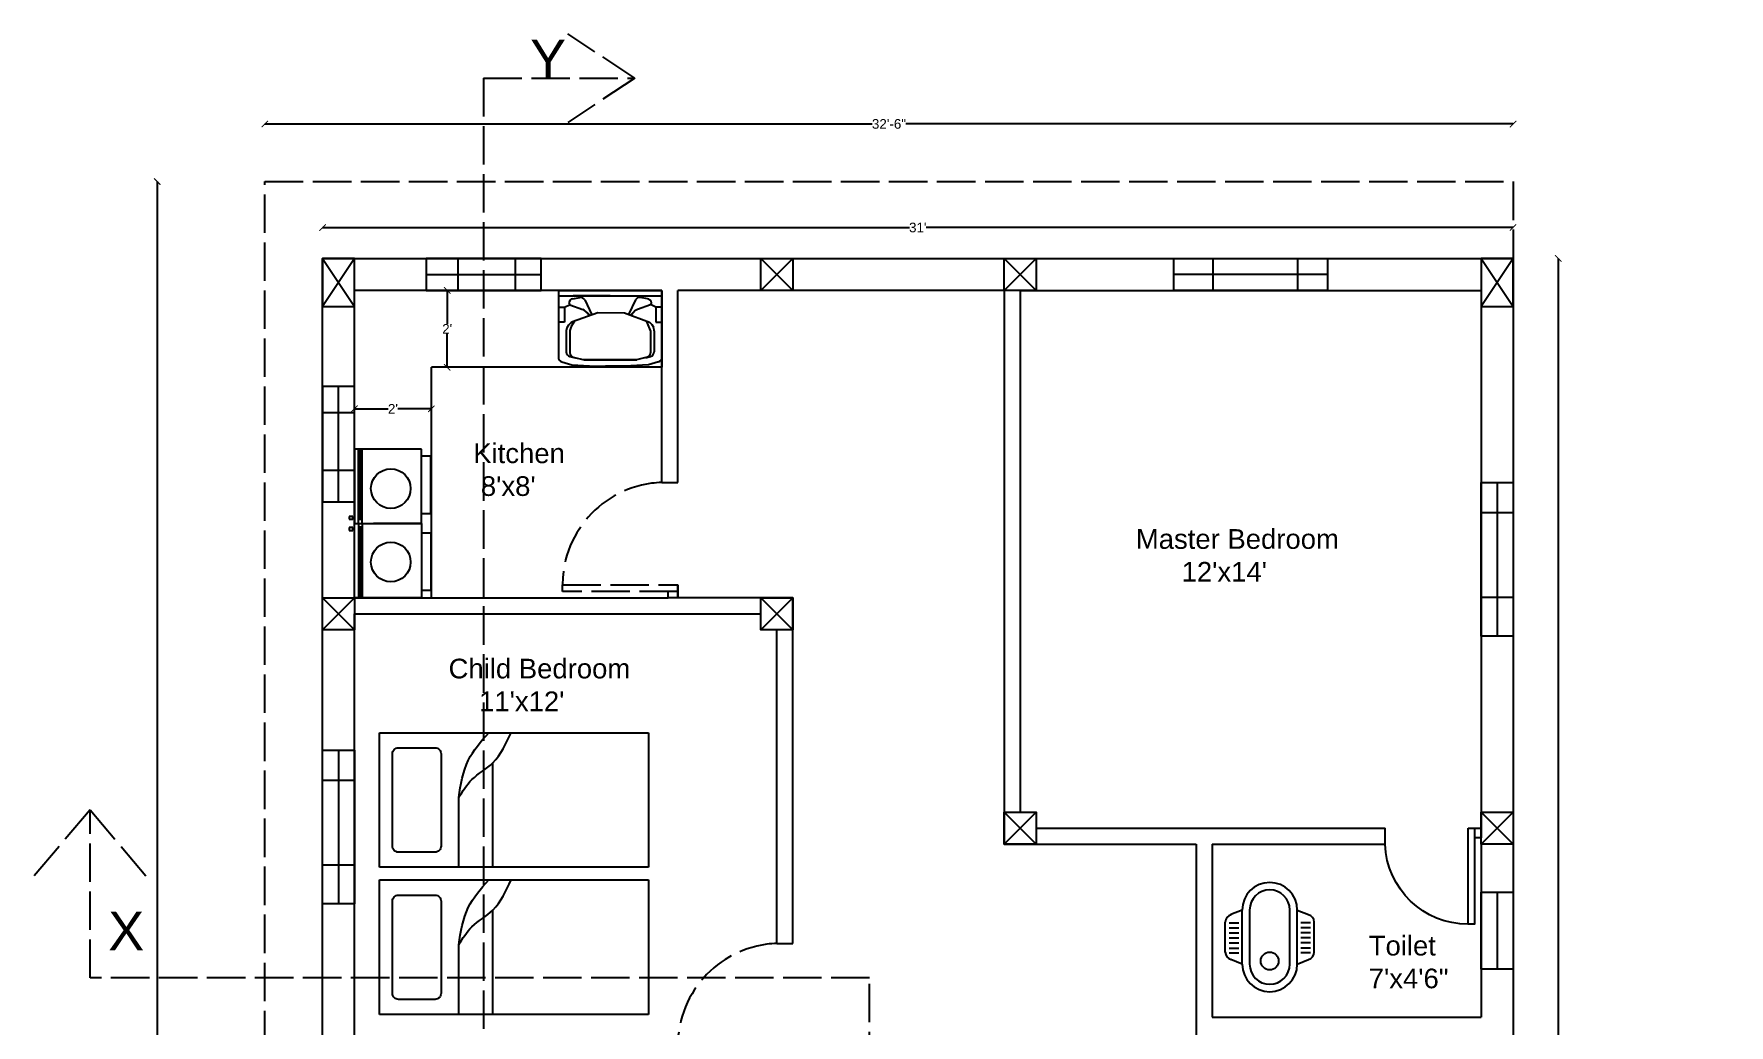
# Model space of a CAD drawing. Header units: inches. Extents: x -19338 to 11623, y -1285 to 3664.
# Drawn here: x -2668 to -2138, y 430 to 740 of the extents above; entities that cross this region are included whole.
import ezdxf

# ---------------------------------------------------------------- set-up
doc = ezdxf.new("R2010")
doc.units = ezdxf.units.IN
doc.header["$MEASUREMENT"] = 0
doc.linetypes.add('ACAD_ISO02W100', pattern=[15, 12, -3])
doc.layers.get('0').update_dxf_attribs({"color": 18})
for name, color, linetype in [('C', 141, 'Continuous'), ('C1', 10, 'Continuous'), ('D1', 231, 'ACAD_ISO02W100'), ('D2', 31, 'Continuous'), ('DoottLine', 50, 'ACAD_ISO02W100'), ('V', 150, 'Continuous'), ('W', 70, 'Continuous'), ('W1', 120, 'Continuous')]:
    doc.layers.add(name, color=color, linetype=linetype)
doc.layers.add('Dot Line', color=210, linetype='ACAD_ISO02W100', plot=False)
doc.layers.add('Naming', color=50, linetype='Continuous', plot=False)
doc.styles.get("Standard").update_dxf_attribs({"font": 'arial.ttf'})
doc.dimstyles.get("Standard").update_dxf_attribs({"dimtxt": 3, "dimasz": 2, "dimexe": 0.18, "dimexo": 0.0625, "dimgap": 0.09, "dimtad": 0, "dimtih": 1, "dimtoh": 1, "dimdsep": 46, "dimlunit": 3, "dimtxsty": 'Standard', "dimblk": 'ARCHTICK', "dimcen": 0.09, "dimse1": 1, "dimse2": 1, "dimclrd": 2, "dimadec": 0, "dimazin": 0, "dimtfac": 1, "dimtofl": 0, "dimtmove": 0, "dimatfit": 3, "dimfxl": 1, "dimtolj": 1, "dimtzin": 0, "dimarcsym": 0})

# ---------------------------------------------------------------- blocks, each defined once
blk = doc.blocks.new('D1')
at = {"layer": 'D1'}
blk.add_lwpolyline([(-36, 2), (-36, 4), (0, 4), (0, 2)], close=True, dxfattribs=at)
blk.add_lwpolyline([(0, 2), (0, 0), (-3, 0), (-3, 2)], dxfattribs=at)
blk.add_arc((-3.98, 4), 32.02, 91.8188, 180, dxfattribs=at)
blk = doc.blocks.new('D2')
at = {"layer": 'D2'}
blk.add_lwpolyline([(-4, 0), (-2, 0), (-2, 30), (-4, 30)], close=True, dxfattribs=at)
blk.add_lwpolyline([(-2, 0), (0, 0), (0, 3), (-2, 3)], dxfattribs=at)
blk.add_arc((-4, 3.98), 26.02, 90, 177.7534, dxfattribs=at)
blk = doc.blocks.new('A$C21B07C85')
for p, q in [((0, 0.25), (0, 0.44)), ((0.024, 0.435), (0.085, 0.435)), ((0.107, 0.516), (0.036, 0.487)), ((0.107, 0.174), (0.107, 0.516)), ((0.155, 0.174), (0.155, 0.516)), ((0.408, 0.174), (0.408, 0.516)), ((0.455, 0.516), (0.526, 0.487)), ((0.455, 0.174), (0.455, 0.516)), ((0.538, 0.435), (0.477, 0.435)), ((0.562, 0.25), (0.562, 0.44)), ((0.024, 0.403), (0.085, 0.403)), ((0.024, 0.371), (0.085, 0.371)), ((0.024, 0.34), (0.085, 0.34)), ((0.538, 0.403), (0.477, 0.403)), ((0.538, 0.371), (0.477, 0.371)), ((0.538, 0.34), (0.477, 0.34)), ((0.024, 0.308), (0.085, 0.308)), ((0.024, 0.276), (0.085, 0.276)), ((0.024, 0.245), (0.085, 0.245)), ((0.538, 0.308), (0.477, 0.308)), ((0.538, 0.276), (0.477, 0.276)), ((0.538, 0.245), (0.477, 0.245)), ((0.107, 0.174), (0.036, 0.203)), ((0.455, 0.174), (0.526, 0.203))]:
    blk.add_line(p, q)
blk.add_circle((0.281, 0.194), 0.0563)
for centre, radius, start, end in [((0.281, 0.516), 0.174, 0, 180), ((0.281, 0.516), 0.127, 0, 180), ((0.048, 0.44), 0.0475, 103.4781, 180), ((0.515, 0.44), 0.0475, 0, 76.5219), ((0.048, 0.25), 0.0475, 180, 256.5219), ((0.515, 0.25), 0.0475, 283.4781, 0), ((0.281, 0.174), 0.174, 180, 0), ((0.281, 0.174), 0.127, 180, 0)]:
    blk.add_arc(centre, radius, start, end)
blk = doc.blocks.new('A$C214113DD')
for p, q in [((0, 0.41), (0, 0.0482)), ((0, 0.41), (0.5587, 0.41)), ((0, 0.3807), (0.56, 0.3807)), ((0.0777, 0.3654), (0.1156, 0.3722)), ((0.28, 0.3807), (0.0805, 0.3807)), ((0.1219, 0.3725), (0.1156, 0.3722)), ((0.1303, 0.3704), (0.1219, 0.3725)), ((0.1374, 0.3655), (0.1303, 0.3704)), ((0.4275, 0.3693), (0.4209, 0.3637)), ((0.4357, 0.3722), (0.4275, 0.3693)), ((0.4444, 0.3722), (0.4357, 0.3722)), ((0.4823, 0.3654), (0.4444, 0.3722)), ((0.5587, 0.41), (0.5599, 0.0483)), ((0.0029, 0.3204), (0.0329, 0.3204)), ((0.0329, 0.3204), (0.0628, 0.3342)), ((0.0329, 0.3204), (0.0329, 0.2394)), ((0.0587, 0.3493), (0.0572, 0.3427)), ((0.0572, 0.3427), (0.0576, 0.3392)), ((0.0576, 0.3392), (0.0591, 0.3361)), ((0.063, 0.3568), (0.0587, 0.3493)), ((0.0591, 0.3361), (0.0615, 0.3337)), ((0.0615, 0.3337), (0.0625, 0.3331)), ((0.0627, 0.3331), (0.1317, 0.3078)), ((0.0696, 0.3624), (0.063, 0.3568)), ((0.0777, 0.3654), (0.0696, 0.3624)), ((0.213, 0.2888), (0.0766, 0.2402)), ((0.1397, 0.304), (0.1317, 0.3078)), ((0.1425, 0.3584), (0.1374, 0.3655)), ((0.174, 0.2749), (0.1397, 0.304)), ((0.1425, 0.3584), (0.1812, 0.2775)), ((0.1529, 0.2928), (0.1643, 0.2773)), ((0.3576, 0.2877), (0.213, 0.2888)), ((0.4931, 0.2368), (0.3576, 0.2877)), ((0.4175, 0.3584), (0.3797, 0.2794)), ((0.4133, 0.2991), (0.39, 0.2755)), ((0.4071, 0.2928), (0.3957, 0.2773)), ((0.4133, 0.2991), (0.4071, 0.2928)), ((0.4283, 0.3078), (0.4133, 0.2991)), ((0.4283, 0.3078), (0.4133, 0.2991)), ((0.4209, 0.3637), (0.4175, 0.3584)), ((0.4973, 0.3331), (0.4283, 0.3078)), ((0.4886, 0.3634), (0.4823, 0.3654)), ((0.4957, 0.3583), (0.4886, 0.3634)), ((0.5006, 0.3511), (0.4957, 0.3583)), ((0.5271, 0.3204), (0.4972, 0.3342)), ((0.4975, 0.3331), (0.5002, 0.3352)), ((0.5002, 0.3352), (0.5021, 0.3381)), ((0.5028, 0.3427), (0.5006, 0.3511)), ((0.5021, 0.3381), (0.5028, 0.3415)), ((0.5028, 0.3415), (0.5028, 0.3427)), ((0.5271, 0.3204), (0.5271, 0.2394)), ((0.5571, 0.3204), (0.5271, 0.3204)), ((0.0329, 0.2394), (0.0029, 0.2394)), ((0.0455, 0.2079), (0.0428, 0.1916)), ((0.0428, 0.1916), (0.0428, 0.1762)), ((0.0539, 0.2231), (0.0455, 0.2079)), ((0.067, 0.2346), (0.0539, 0.2231)), ((0.0683, 0.2147), (0.0614, 0.1938)), ((0.0614, 0.1938), (0.0614, 0.0734)), ((0.0766, 0.2402), (0.067, 0.2346)), ((0.0877, 0.2442), (0.0683, 0.2147)), ((0.4816, 0.2325), (0.472, 0.2448)), ((0.498, 0.1938), (0.4816, 0.2325)), ((0.4941, 0.2362), (0.4931, 0.2368)), ((0.507, 0.2246), (0.4941, 0.2362)), ((0.4986, 0.1938), (0.4986, 0.0734)), ((0.5152, 0.2093), (0.507, 0.2246)), ((0.5177, 0.192), (0.5152, 0.2093)), ((0.5177, 0.192), (0.5172, 0.1762)), ((0.5271, 0.2394), (0.5571, 0.2394)), ((0.0428, 0.1762), (0.0428, 0.0781)), ((0.0428, 0.1762), (0.0428, 0.0781)), ((0.5172, 0.1762), (0.5172, 0.0781)), ((0.5172, 0.1762), (0.5172, 0.0781)), ((0.0182, 0.0241), (0.0728, 0.0086)), ((0.0428, 0.0781), (0.0443, 0.0696)), ((0.0443, 0.0696), (0.0487, 0.062)), ((0.0487, 0.062), (0.0553, 0.0564)), ((0.0553, 0.0564), (0.0617, 0.0538)), ((0.0614, 0.0734), (0.0629, 0.0649)), ((0.0617, 0.0538), (0.09, 0.0465)), ((0.0629, 0.0649), (0.0673, 0.0573)), ((0.0673, 0.0573), (0.0739, 0.0517)), ((0.0728, 0.0086), (0.2006, 0.0001)), ((0.0739, 0.0517), (0.0803, 0.0491)), ((0.0803, 0.0491), (0.1386, 0.0344)), ((0.4214, 0.0344), (0.1357, 0.0344)), ((0.1386, 0.0344), (0.4243, 0.0344)), ((0.2006, 0.0001), (0.2023, 0)), ((0.3577, 0), (0.3594, 0.0001)), ((0.4872, 0.0086), (0.3594, 0.0001)), ((0.4797, 0.0491), (0.4214, 0.0344)), ((0.47, 0.0465), (0.4983, 0.0538)), ((0.4797, 0.0491), (0.4876, 0.0527)), ((0.5418, 0.0241), (0.4872, 0.0086)), ((0.4876, 0.0527), (0.4938, 0.0587)), ((0.4938, 0.0587), (0.4976, 0.0666)), ((0.4976, 0.0666), (0.4986, 0.0734)), ((0.4983, 0.0538), (0.5062, 0.0574)), ((0.5062, 0.0574), (0.5124, 0.0634)), ((0.5124, 0.0634), (0.5162, 0.0713)), ((0.5162, 0.0713), (0.5172, 0.0781)), ((0.2023, 0), (0.3057, 0)), ((0.3577, 0), (0.2543, 0))]:
    blk.add_line(p, q)
for centre, start, end in [((0.025, 0.0482), 179.86613, 254.10864), ((0.5349, 0.0482), 285.89123, 0.32601)]:
    blk.add_arc(centre, 0.025, start, end)
blk = doc.blocks.new('A$C720672EA')
for p, q in [((0, 97), (0, 797)), ((0, 797), (775, 797)), ((775, 757), (0, 757)), ((775, 717), (0, 717)), ((15, 717), (15, 757)), ((735, 747), (15, 747)), ((735, 737), (15, 737)), ((735, 727), (15, 727)), ((732, 854), (702, 854)), ((702, 854), (702, 814)), ((702, 814), (732, 814)), ((712, 814), (712, 797)), ((722, 797), (722, 814)), ((732, 814), (732, 854)), ((735, 717), (735, 757)), ((775, 797), (775, 97)), ((1551, 797), (775, 797)), ((775, 797), (775, 97)), ((775, 757), (1551, 757)), ((775, 717), (1551, 717)), ((815, 717), (815, 757)), ((815, 747), (1535, 747)), ((815, 737), (1535, 737)), ((815, 727), (1535, 727)), ((818, 854), (818, 814)), ((848, 854), (818, 854)), ((818, 814), (848, 814)), ((828, 814), (828, 797)), ((838, 797), (838, 814)), ((848, 814), (848, 854)), ((1535, 717), (1535, 757)), ((1551, 97), (1551, 797)), ((775, 97), (775, 600)), ((775, 97), (775, 600)), ((775, 97), (0, 97)), ((75, 0), (75, 97)), ((675, 0), (75, 0)), ((675, 0), (675, 97)), ((775, 97), (1551, 97)), ((875, 0), (875, 97)), ((875, 0), (1475, 0)), ((1475, 0), (1475, 97))]:
    blk.add_line(p, q)
blk = doc.blocks.new('_ArchTick')
at = {"color": 0, "linetype": 'ByBlock', "const_width": 0.15}
blk.add_lwpolyline([(-0.5, -0.5), (0.5, 0.5)], dxfattribs=at)
blk = doc.blocks.new('*D128')
at = {"color": 2, "lineweight": -2, "transparency": 16777216}
for p, q in [((-2538.36, 659.73), (-2538.36, 649.33)), ((-2538.36, 635.73), (-2538.36, 646.13))]:
    blk.add_line(p, q, dxfattribs=at)
at = {"layer": 'Defpoints', "color": 0, "transparency": 16777216}
for p in [(-2539.62, 659.73), (-2539.62, 635.73), (-2538.36, 635.73)]:
    blk.add_point(p, dxfattribs=at)
at = {"color": 2, "lineweight": -2, "transparency": 16777216, "xscale": 2, "yscale": 2, "zscale": 2}
for p, rotation in [((-2538.36, 659.73), 90), ((-2538.36, 635.73), 270)]:
    blk.add_blockref('_ArchTick', p, dxfattribs=dict(at, rotation=rotation))
at = {"color": 0, "transparency": 16777216, "insert": (-2538.36, 647.73), "char_height": 3, "attachment_point": 5}
blk.add_mtext("\\A1;2'", dxfattribs=at)
blk = doc.blocks.new('*D129')
at = {"color": 2, "lineweight": -2, "transparency": 16777216}
for p, q in [((-2567.32, 622.76), (-2556.81, 622.76)), ((-2543.32, 622.76), (-2553.82, 622.76))]:
    blk.add_line(p, q, dxfattribs=at)
at = {"layer": 'Defpoints', "color": 0, "transparency": 16777216}
for p in [(-2567.32, 622.76), (-2567.32, 620.65), (-2543.32, 620.65)]:
    blk.add_point(p, dxfattribs=at)
at = {"color": 2, "lineweight": -2, "transparency": 16777216, "xscale": 2, "yscale": 2, "zscale": 2, "rotation": 180}
blk.add_blockref('_ArchTick', (-2567.32, 622.76), dxfattribs=at)
at = {"color": 2, "lineweight": -2, "transparency": 16777216, "xscale": 2, "yscale": 2, "zscale": 2}
blk.add_blockref('_ArchTick', (-2543.32, 622.76), dxfattribs=at)
at = {"color": 0, "transparency": 16777216, "insert": (-2555.32, 622.76), "char_height": 3, "attachment_point": 5}
blk.add_mtext("\\A1;2'", dxfattribs=at)
blk = doc.blocks.new('*D183')
at = {"color": 2, "lineweight": -2, "transparency": 16777216}
for p, q in [((-2595.32, 711.73), (-2405.56, 711.73)), ((-2205.32, 711.73), (-2395.07, 711.73))]:
    blk.add_line(p, q, dxfattribs=at)
at = {"layer": 'Defpoints', "color": 0, "transparency": 16777216}
for p in [(-2205.32, 711.73), (-2595.32, 693.73), (-2205.32, 693.73)]:
    blk.add_point(p, dxfattribs=at)
at = {"color": 2, "lineweight": -2, "transparency": 16777216, "xscale": 2, "yscale": 2, "zscale": 2, "rotation": 180}
blk.add_blockref('_ArchTick', (-2595.32, 711.73), dxfattribs=at)
at = {"color": 2, "lineweight": -2, "transparency": 16777216, "xscale": 2, "yscale": 2, "zscale": 2}
blk.add_blockref('_ArchTick', (-2205.32, 711.73), dxfattribs=at)
at = {"color": 0, "transparency": 16777216, "insert": (-2400.32, 711.73), "char_height": 3, "attachment_point": 5}
blk.add_mtext('\\A1;32\'-6"', dxfattribs=at)
blk = doc.blocks.new('*D184')
at = {"color": 2, "lineweight": -2, "transparency": 16777216}
for p, q in [((-2628.95, 693.73), (-2628.95, 357.35)), ((-2628.95, 17.73), (-2628.95, 354.11))]:
    blk.add_line(p, q, dxfattribs=at)
at = {"layer": 'Defpoints', "color": 0, "transparency": 16777216}
for p in [(-2595.32, 693.73), (-2628.95, 17.73), (-2595.32, 17.73)]:
    blk.add_point(p, dxfattribs=at)
at = {"color": 2, "lineweight": -2, "transparency": 16777216, "xscale": 2, "yscale": 2, "zscale": 2}
for p, rotation in [((-2628.95, 693.73), 90), ((-2628.95, 17.73), 270)]:
    blk.add_blockref('_ArchTick', p, dxfattribs=dict(at, rotation=rotation))
at = {"color": 0, "transparency": 16777216, "insert": (-2628.95, 355.73), "char_height": 3, "attachment_point": 5}
blk.add_mtext('\\A1;56\'-4"', dxfattribs=at)
blk = doc.blocks.new('*D185')
at = {"color": 2, "lineweight": -2, "transparency": 16777216}
for p, q in [((-2577.32, 679.39), (-2393.95, 679.39)), ((-2205.32, 679.39), (-2388.68, 679.39))]:
    blk.add_line(p, q, dxfattribs=at)
at = {"layer": 'Defpoints', "color": 0, "transparency": 16777216}
for p in [(-2205.32, 679.39), (-2577.32, 669.73), (-2205.32, 669.73)]:
    blk.add_point(p, dxfattribs=at)
at = {"color": 2, "lineweight": -2, "transparency": 16777216, "xscale": 2, "yscale": 2, "zscale": 2, "rotation": 180}
blk.add_blockref('_ArchTick', (-2577.32, 679.39), dxfattribs=at)
at = {"color": 2, "lineweight": -2, "transparency": 16777216, "xscale": 2, "yscale": 2, "zscale": 2}
blk.add_blockref('_ArchTick', (-2205.32, 679.39), dxfattribs=at)
at = {"color": 0, "transparency": 16777216, "insert": (-2391.32, 679.39), "char_height": 3, "attachment_point": 5}
blk.add_mtext("\\A1;31'", dxfattribs=at)
blk = doc.blocks.new('*D186')
at = {"color": 2, "lineweight": -2, "transparency": 16777216}
for p, q in [((-2191.18, 669.73), (-2191.18, 366.35)), ((-2191.18, 59.73), (-2191.18, 363.11))]:
    blk.add_line(p, q, dxfattribs=at)
at = {"layer": 'Defpoints', "color": 0, "transparency": 16777216}
for p in [(-2205.32, 669.73), (-2205.32, 59.73), (-2191.18, 59.73)]:
    blk.add_point(p, dxfattribs=at)
at = {"color": 2, "lineweight": -2, "transparency": 16777216, "xscale": 2, "yscale": 2, "zscale": 2}
for p, rotation in [((-2191.18, 669.73), 90), ((-2191.18, 59.73), 270)]:
    blk.add_blockref('_ArchTick', p, dxfattribs=dict(at, rotation=rotation))
at = {"color": 0, "transparency": 16777216, "insert": (-2191.18, 364.73), "char_height": 3, "attachment_point": 5}
blk.add_mtext('\\A1;50\'-10"', dxfattribs=at)

msp = doc.modelspace()

# ---------------------------------------------------------------- linework, layer by layer
for p, q in [((-2567.316, 563.73), (-2567.316, 659.73)), ((-2471.316, 659.73), (-2567.316, 659.73)), ((-2471.316, 599.73), (-2471.316, 659.73)), ((-2471.316, 659.73), (-2471.316, 635.73)), ((-2364.316, 659.73), (-2466.316, 659.73)), ((-2466.316, 599.73), (-2466.316, 659.73)), ((-2364.316, 659.73), (-2364.316, 486.73)), ((-2359.316, 659.73), (-2359.316, 496.73)), ((-2359.316, 659.73), (-2215.316, 659.73)), ((-2215.316, 659.73), (-2215.316, 491.73)), ((-2471.316, 635.73), (-2543.316, 635.73)), ((-2543.316, 563.73), (-2543.316, 635.73)), ((-2471.316, 599.73), (-2466.316, 599.73)), ((-2466.316, 563.73), (-2466.316, 567.73)), ((-2567.316, 563.73), (-2469.316, 563.73)), ((-2567.316, 563.73), (-2543.316, 563.73)), ((-2430.316, 563.73), (-2466.316, 563.73)), ((-2430.316, 455.73), (-2430.316, 563.73)), ((-2567.316, 558.73), (-2440.316, 558.73)), ((-2567.316, 414.73), (-2567.316, 558.73)), ((-2435.316, 455.73), (-2435.316, 553.73)), ((-2559.503, 521.564), (-2475.503, 521.564)), ((-2559.503, 479.564), (-2559.503, 521.564)), ((-2475.503, 521.564), (-2475.503, 479.564)), ((-2524.099, 479.564), (-2524.099, 512.171)), ((-2534.759, 479.564), (-2534.759, 501.339)), ((-2354.316, 491.73), (-2245.316, 491.73)), ((-2245.316, 486.73), (-2245.316, 491.73)), ((-2219.316, 491.73), (-2215.316, 491.73)), ((-2364.316, 486.73), (-2304.316, 486.73)), ((-2304.316, 486.73), (-2304.316, 423.73)), ((-2299.316, 486.73), (-2299.316, 432.73)), ((-2299.316, 486.73), (-2245.316, 486.73)), ((-2215.316, 486.73), (-2215.316, 432.73)), ((-2475.503, 479.564), (-2559.503, 479.564)), ((-2559.503, 475.564), (-2475.503, 475.564)), ((-2559.503, 433.564), (-2559.503, 475.564)), ((-2475.503, 475.564), (-2475.503, 433.564)), ((-2524.099, 433.564), (-2524.099, 466.171)), ((-2435.316, 455.73), (-2430.316, 455.73)), ((-2534.759, 433.564), (-2534.759, 455.339)), ((-2475.503, 433.564), (-2559.503, 433.564)), ((-2299.316, 432.73), (-2215.316, 432.73))]:
    msp.add_line(p, q)
msp.add_lwpolyline([(-2577.316, 669.73), (-2205.316, 669.73), (-2205.316, 59.73), (-2577.316, 59.73)], close=True)
at = {"linetype": 'ByBlock'}
for points in [[(-2542.165, 516.863, -0.4142136), (-2540.276, 514.973), (-2540.276, 486.154, -0.4142136), (-2542.165, 484.265), (-2553.598, 484.265, -0.4142136), (-2555.488, 486.154), (-2555.488, 514.973, -0.4142136), (-2553.598, 516.863)], [(-2542.165, 470.863, -0.4142136), (-2540.276, 468.973), (-2540.276, 440.154, -0.4142136), (-2542.165, 438.265), (-2553.598, 438.265, -0.4142136), (-2555.488, 440.154), (-2555.488, 468.973, -0.4142136), (-2553.598, 470.863)]]:
    msp.add_lwpolyline(points, format="xyb", close=True, dxfattribs=at)
for centre in [(-2555.992, 597.823), (-2555.992, 574.891)]:
    msp.add_circle(centre, 6.195)
for points in [[(-2534.759, 501.339), (-2530.651, 506.902), (-2524.099, 512.171), (-2518.399, 521.564)], [(-2534.759, 501.339), (-2531.774, 512.935), (-2525.387, 521.564)], [(-2534.759, 455.339), (-2530.651, 460.902), (-2524.099, 466.171), (-2518.399, 475.564)], [(-2534.759, 455.339), (-2531.774, 466.935), (-2525.387, 475.564)]]:
    msp.add_spline(points, degree=3)
at = {"layer": 'C'}
for p, q in [((-2567.316, 669.73), (-2577.316, 654.73)), ((-2577.316, 669.73), (-2567.316, 654.73)), ((-2205.316, 669.73), (-2215.316, 654.73)), ((-2215.316, 669.73), (-2205.316, 654.73))]:
    msp.add_line(p, q, dxfattribs=at)
for points in [[(-2577.316, 654.73), (-2567.316, 654.73), (-2567.316, 669.73), (-2577.316, 669.73)], [(-2215.316, 654.73), (-2205.316, 654.73), (-2205.316, 669.73), (-2215.316, 669.73)]]:
    msp.add_lwpolyline(points, close=True, dxfattribs=at)
at = {"layer": 'C1'}
for p, q in [((-2440.316, 669.73), (-2430.316, 659.73)), ((-2430.316, 669.73), (-2440.316, 659.73)), ((-2364.316, 669.73), (-2354.316, 659.73)), ((-2354.316, 669.73), (-2364.316, 659.73)), ((-2577.316, 563.73), (-2567.316, 553.73)), ((-2567.316, 563.73), (-2577.316, 553.73)), ((-2440.316, 563.73), (-2430.316, 553.73)), ((-2430.316, 563.73), (-2440.316, 553.73)), ((-2364.316, 496.73), (-2354.316, 486.73)), ((-2354.316, 496.73), (-2364.316, 486.73)), ((-2215.316, 496.73), (-2205.316, 486.73)), ((-2205.316, 496.73), (-2215.316, 486.73))]:
    msp.add_line(p, q, dxfattribs=at)
for points in [[(-2430.316, 659.73), (-2440.316, 659.73), (-2440.316, 669.73), (-2430.316, 669.73)], [(-2354.316, 659.73), (-2364.316, 659.73), (-2364.316, 669.73), (-2354.316, 669.73)], [(-2567.316, 553.73), (-2577.316, 553.73), (-2577.316, 563.73), (-2567.316, 563.73)], [(-2430.316, 553.73), (-2440.316, 553.73), (-2440.316, 563.73), (-2430.316, 563.73)], [(-2354.316, 486.73), (-2364.316, 486.73), (-2364.316, 496.73), (-2354.316, 496.73)], [(-2205.316, 486.73), (-2215.316, 486.73), (-2215.316, 496.73), (-2205.316, 496.73)]]:
    msp.add_lwpolyline(points, close=True, dxfattribs=at)
at = {"layer": 'DoottLine'}
for p, q in [((-2479.765, 726.054), (-2500.684, 739.87)), ((-2527.01, 726.054), (-2527.01, -24.216)), ((-2527.01, 726.054), (-2479.765, 726.054)), ((-2479.765, 726.054), (-2500.684, 712.238)), ((-2649.935, 497.427), (-2632.366, 476.673))]:
    msp.add_line(p, q, dxfattribs=at)
msp.add_lwpolyline([(-2155.378, 342.854), (-2137.81, 363.608), (-2137.81, 311.155), (-2406.421, 311.155), (-2406.421, 444.975), (-2649.935, 444.975), (-2649.935, 497.427), (-2667.503, 476.673)], dxfattribs=at)
at = {"layer": 'Dot Line'}
msp.add_lwpolyline([(-2205.316, 59.73), (-2205.316, 17.73), (-2595.316, 17.73), (-2595.316, 693.73), (-2205.316, 693.73), (-2205.316, 669.73)], dxfattribs=at)
at = {"layer": 'V'}
msp.add_line((-2210.316, 471.73), (-2210.316, 447.73), dxfattribs=at)
msp.add_lwpolyline([(-2215.316, 447.73), (-2215.316, 471.73), (-2205.316, 471.73), (-2205.316, 447.73)], close=True, dxfattribs=at)
at = {"layer": 'W'}
for p, q in [((-2299.132, 669.73), (-2299.132, 659.73)), ((-2272.67, 669.73), (-2272.67, 659.73)), ((-2263.316, 664.73), (-2311.316, 664.73)), ((-2210.316, 599.73), (-2210.316, 551.73)), ((-2215.316, 590.376), (-2205.316, 590.376)), ((-2215.316, 563.915), (-2205.316, 563.915)), ((-2572.316, 516.143), (-2572.316, 468.143)), ((-2577.316, 506.789), (-2567.316, 506.789)), ((-2577.316, 480.327), (-2567.316, 480.327))]:
    msp.add_line(p, q, dxfattribs=at)
for points in [[(-2311.316, 669.73), (-2263.316, 669.73), (-2263.316, 659.73), (-2311.316, 659.73)], [(-2215.316, 551.73), (-2215.316, 599.73), (-2205.316, 599.73), (-2205.316, 551.73)], [(-2577.316, 468.143), (-2577.316, 516.143), (-2567.316, 516.143), (-2567.316, 468.143)]]:
    msp.add_lwpolyline(points, close=True, dxfattribs=at)
at = {"layer": 'W1'}
for p, q in [((-2535.055, 669.73), (-2535.055, 659.73)), ((-2517.117, 669.73), (-2517.117, 659.73)), ((-2544.949, 664.73), (-2508.949, 664.73)), ((-2572.316, 593.73), (-2572.316, 629.73)), ((-2577.316, 621.562), (-2567.316, 621.562)), ((-2577.316, 603.624), (-2567.316, 603.624))]:
    msp.add_line(p, q, dxfattribs=at)
for points in [[(-2544.949, 659.73), (-2508.949, 659.73), (-2508.949, 669.73), (-2544.949, 669.73)], [(-2567.316, 593.73), (-2567.316, 629.73), (-2577.316, 629.73), (-2577.316, 593.73)]]:
    msp.add_lwpolyline(points, close=True, dxfattribs=at)

# ---------------------------------------------------------------- block references
for name, p, xscale, yscale, zscale in [('A$C214113DD', (-2503.615, 636.029), 57.80781319635845, 57.80781319635845, 57.80781319635845), ('A$C21B07C85', (-2295.248, 440.66), 49.46009733241394, 49.46009733241394, 49.46009733241394)]:
    msp.add_blockref(name, p, dxfattribs=dict(xscale=xscale, yscale=yscale, zscale=zscale))
at = {"xscale": 0.02995619440645002, "yscale": 0.02995619440645002, "zscale": 0.02995619440645002, "rotation": 90}
msp.add_blockref('A$C720672EA', (-2543.439, 563.73), dxfattribs=at)
for p in [(-2466.316, 563.73), (-2430.316, 419.73)]:
    msp.add_blockref('D1', p)
at = {"xscale": -1, "rotation": 180}
msp.add_blockref('D2', (-2215.316, 491.73), dxfattribs=at)

# ---------------------------------------------------------------- texts
at = {"layer": 'DoottLine', "char_height": 12, "attachment_point": 1}
for s, insert in [('Y', (-2512.421, 738.054)), ('X', (-2644.251, 465.628))]:
    msp.add_mtext_dynamic_manual_height_columns(s, width=6647.88775, gutter_width=100, heights=[0], dxfattribs=dict(at, insert=insert))
at = {"layer": 'Naming', "char_height": 6.144, "attachment_point": 1}
for s, width, gutter_width, insert in [("Kitchen\\P 8'x8'", 3190.98612, 48, (-2530.22, 611.928)), ("Master Bedroom\\P      12'x14'", 3988.73265, 60, (-2323.181, 585.158)), ("Child Bedroom\\P    11'x12'", 3190.98612, 48, (-2537.928, 544.684)), ('Toilet\\P7\'x4\'6"', 3988.73265, 60, (-2250.41, 458.117))]:
    msp.add_mtext_dynamic_manual_height_columns(s, width=width, gutter_width=gutter_width, heights=[0], dxfattribs=dict(at, insert=insert))

# ---------------------------------------------------------------- dimensions: what is measured, and where the dimension line sits
for base, p1, p2, picture, middle in [((-2205.316, 711.73), (-2595.316, 693.73), (-2205.316, 693.73), '*D183', (-2400.316, 711.73)), ((-2205.316, 679.386), (-2577.316, 669.73), (-2205.316, 669.73), '*D185', (-2391.316, 679.386)), ((-2567.316, 622.762), (-2543.316, 620.647), (-2567.316, 620.647), '*D129', (-2555.316, 622.762))]:
    dim = msp.add_linear_dim(base=base, p1=p1, p2=p2, dimstyle='Standard')
    dim.commit()
    dim.dimension.update_dxf_attribs({"geometry": picture, "text_midpoint": middle})
dim = msp.add_linear_dim(base=(-2628.949, 17.73), p1=(-2595.316, 693.73), p2=(-2595.316, 17.73), angle=90, dimstyle='Standard')
dim.commit()
dim.dimension.update_dxf_attribs({"geometry": '*D184', "text_midpoint": (-2628.949, 355.73), "dimtype": 160})
for base, p1, p2, picture, middle in [((-2191.18, 59.73), (-2205.316, 669.73), (-2205.316, 59.73), '*D186', (-2191.18, 364.73)), ((-2538.355, 635.73), (-2539.625, 659.73), (-2539.625, 635.73), '*D128', (-2538.355, 647.73))]:
    dim = msp.add_linear_dim(base=base, p1=p1, p2=p2, angle=90, dimstyle='Standard')
    dim.commit()
    dim.dimension.update_dxf_attribs({"geometry": picture, "text_midpoint": middle})

doc.saveas('drawing.dxf')
